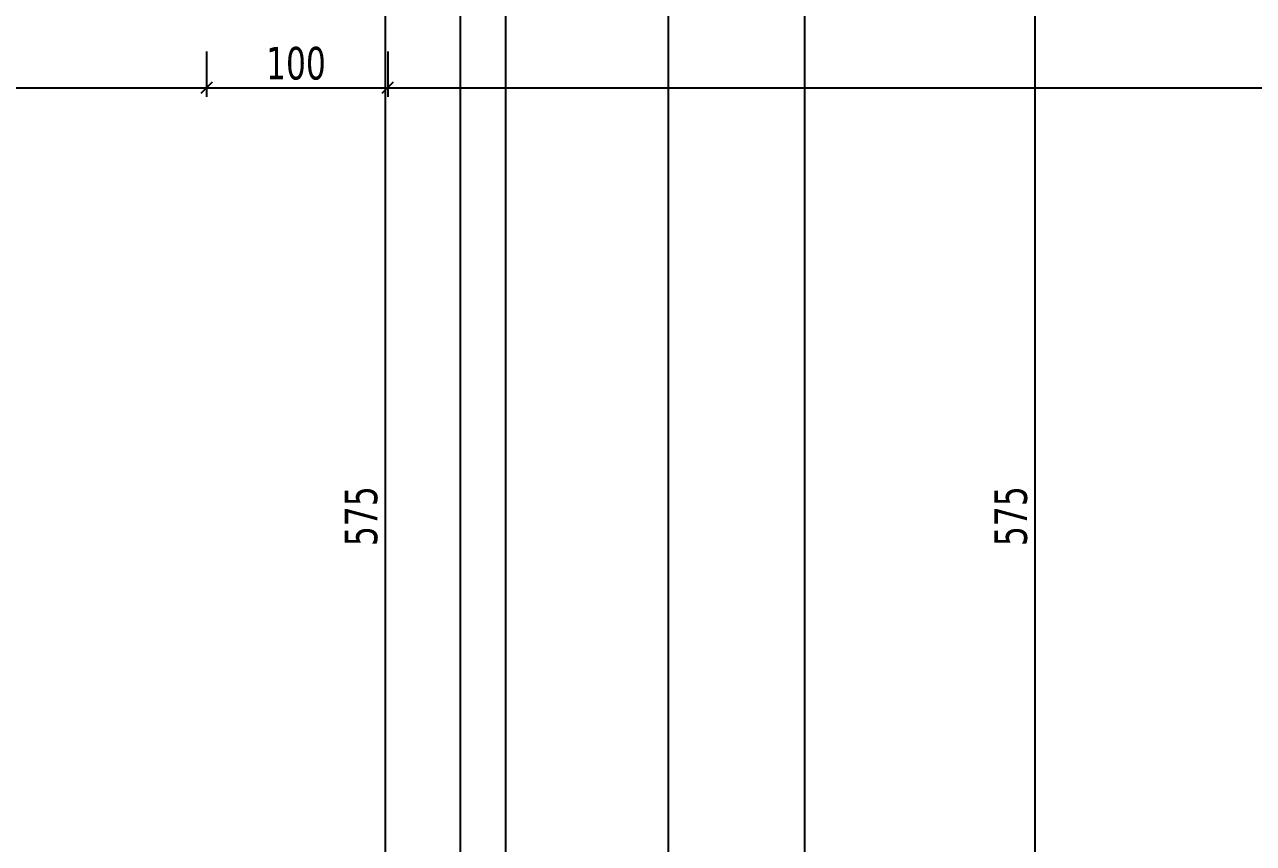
# Model space of a CAD drawing. Header units: millimetres. Extents: x 43168.9 to 43194.6, y -25545.1 to -25543.4.
# Drawn here: x 43170.5008 to 43170.6365, y -25544.4436 to -25544.3532 of the extents above; entities that cross this region are included whole.
import ezdxf

# ---------------------------------------------------------------- set-up
doc = ezdxf.new("R2010")
doc.units = ezdxf.units.MM
doc.header["$LTSCALE"] = 200
doc.linetypes.add('DASHDOT', pattern=[1, 0.5, -0.25, 0, -0.25])
doc.linetypes.add('DASHDOT2', pattern=[0.5, 0.25, -0.125, 0, -0.125])
for name, color, linetype in [('aks_sgh', 5, 'DASHDOT2'), ('kesitcizgisi_sgh', 22, 'Continuous'), ('olcuic_sgh', 183, 'Continuous')]:
    doc.layers.add(name, color=color, linetype=linetype)
doc.styles.add('dim', font='VERDANA.TTF', dxfattribs={"width": 0.7})

msp = doc.modelspace()

# ---------------------------------------------------------------- linework, layer by layer
at = {"color": 0, "linetype": 'ByBlock', "lineweight": -2}
for p, q in [((43170.52028, -25544.36075), (43170.52148, -25544.35955)), ((43170.52148, -25544.35955), (43170.52028, -25544.36075)), ((43170.54028, -25544.36075), (43170.54148, -25544.35955)), ((43170.54148, -25544.35955), (43170.54028, -25544.36075))]:
    msp.add_line(p, q, dxfattribs=at)
at = {"layer": 'aks_sgh'}
for p, q in [((43170.54888, -25543.74092), (43170.54888, -25544.78992)), ((43170.55388, -25543.74092), (43170.55388, -25544.78992)), ((43170.58688, -25543.74092), (43170.58688, -25544.78992))]:
    msp.add_line(p, q, dxfattribs=at)
at = {"layer": 'kesitcizgisi_sgh', "linetype": 'DASHDOT'}
msp.add_line((43170.57188, -25544.79379), (43170.57188, -25543.79132), dxfattribs=at)
at = {"layer": 'olcuic_sgh'}
for p, q in [((43170.5406, -25544.34967), (43170.5406, -25544.46517)), ((43170.61233, -25544.34967), (43170.61233, -25544.46517)), ((43170.52088, -25544.35615), (43170.52088, -25544.36115)), ((43170.52088, -25544.35615), (43170.52088, -25544.36115)), ((43170.54088, -25544.35615), (43170.54088, -25544.36115)), ((43170.54088, -25544.35615), (43170.54088, -25544.36115)), ((43170.37563, -25544.36015), (43170.52113, -25544.36015)), ((43170.52063, -25544.36015), (43170.54113, -25544.36015)), ((43170.54063, -25544.36015), (43170.83113, -25544.36015))]:
    msp.add_line(p, q, dxfattribs=at)

# ---------------------------------------------------------------- texts
at = {"layer": 'olcuic_sgh', "color": 2, "style": 'dim', "width": 0.7}
msp.add_text('100', height=0.0036, dxfattribs=at).set_placement((43170.52745, -25544.35924))
for p in [(43170.53972, -25544.41076), (43170.61145, -25544.41076)]:
    msp.add_text('575', height=0.0036, rotation=90, dxfattribs=at).set_placement(p)

doc.saveas('drawing.dxf')
